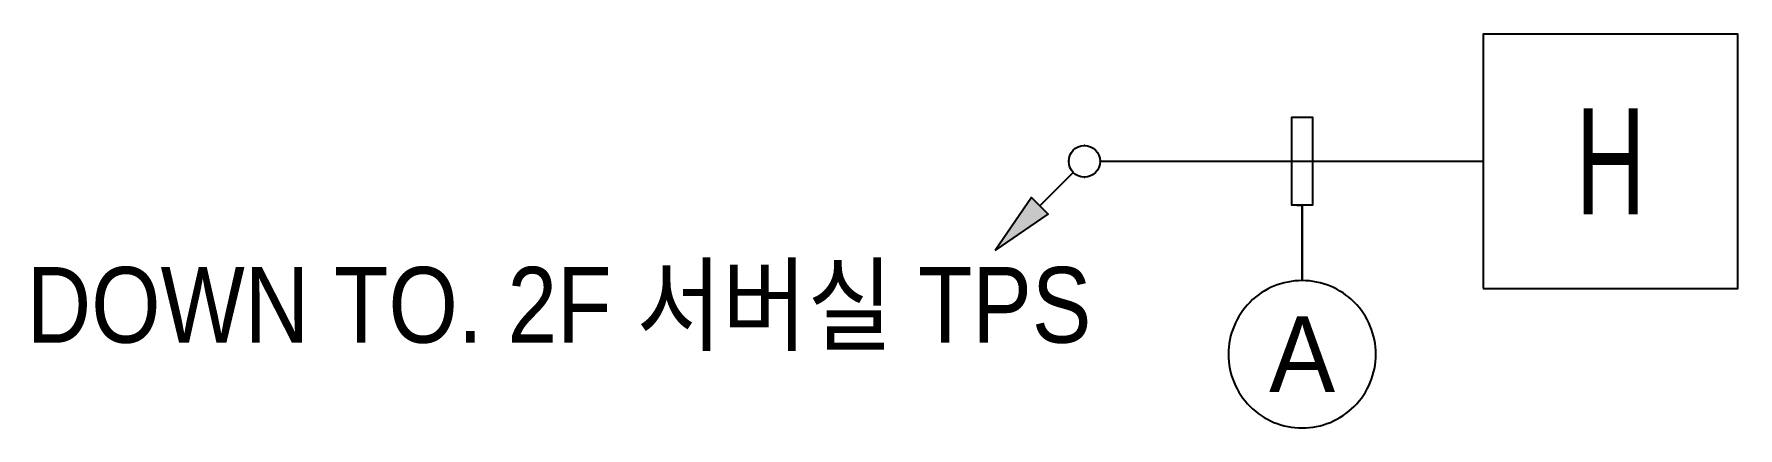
# Model space of a CAD drawing. Header units: millimetres. Extents: x 88230 to 502050, y -351975 to 882900.
# Drawn here: x 318930 to 327362, y 24215 to 26165 of the extents above; entities that cross this region are included whole.
import ezdxf
from ezdxf.enums import TextEntityAlignment as Align

# ---------------------------------------------------------------- set-up
doc = ezdxf.new("R2010")
doc.units = ezdxf.units.MM
doc.header["$LTSCALE"] = 150
for name, color, linetype in [('-----20 General Symbol', 3, 'Continuous'), ('-----29 Indicator', 1, 'Continuous'), ('-----30 Text', 2, 'Continuous'), ('4', 4, 'Continuous')]:
    doc.layers.add(name, color=color, linetype=linetype)
doc.styles.add('ELEC', font='')
doc.styles.get('ELEC').set_extended_font_data('Dotum')

# ---------------------------------------------------------------- blocks, each defined once
blk = doc.blocks.new('O01')
blk.add_hatch(color=256).paths.add_polyline_path([(-149.4, -218.3), (-218.3, -149.4), (-367.7, -367.7)])
blk.add_line((-46, -46), (-183.8, -183.8))
blk.add_lwpolyline([(-367.7, -367.7), (-149.4, -218.3), (-218.3, -149.4), (-367.7, -367.7)])
blk.add_circle((0, 0), 65)
for p in [(-65, 0), (-65, 0), (0, 65), (0, 65), (65, 0), (65, 0), (0, -65), (0, -65)]:
    blk.add_point(p)
blk = doc.blocks.new('GOK_H')
at = {"layer": '-----20 General Symbol', "color": 1}
blk.add_lwpolyline([(139470, -259730), (140730, -259730), (140730, -258470), (139470, -258470)], close=True, dxfattribs=at)
at = {"layer": '-----20 General Symbol', "color": 3, "style": 'ELEC', "width": 0.7}
blk.add_text('H', height=525, dxfattribs=at).set_placement((140100, -259100), align=Align.MIDDLE_CENTER)

msp = doc.modelspace()

# ---------------------------------------------------------------- linework, layer by layer
at = {"layer": '-----29 Indicator', "color": 1}
msp.add_lwpolyline([(325205.7, 24944.2), (325205.7, 25316.9), (325154.4, 25316.9), (325154.4, 25753.1), (325257, 25753.1), (325257, 25316.9), (325180.1, 25316.9), (325205.7, 25316.9), (325205.7, 24944.2, 0.414214), (324840.9, 24579.3, 0.414214), (325205.7, 24214.5, 0.414214), (325570.5, 24579.3, 0.414214), (325205.7, 24944.2, 0.151042)], format="xyb", dxfattribs=at)
at = {"layer": '4'}
msp.add_line((324206.4, 25535), (326102.4, 25535), dxfattribs=at)

# ---------------------------------------------------------------- block references
at = {"layer": '-----20 General Symbol'}
msp.add_blockref('GOK_H', (186632.4, 284635), dxfattribs=at)
at = {"layer": '-----20 General Symbol', "xscale": 1.199999999953434, "yscale": 1.199999999953434, "zscale": 1.199999999953434}
msp.add_blockref('O01', (324128.4, 25535), dxfattribs=at)

# ---------------------------------------------------------------- texts
at = {"layer": '-----30 Text', "style": 'ELEC'}
msp.add_text('A', height=375, dxfattribs=at).set_placement((325205.7, 24579.3), align=Align.MIDDLE)
at = {"style": 'ELEC', "width": 0.9}
msp.add_text('DOWN TO. 2F 서버실 TPS', height=375, dxfattribs=at).set_placement((321528.3, 24827.9), align=Align.MIDDLE)

doc.saveas('drawing.dxf')
